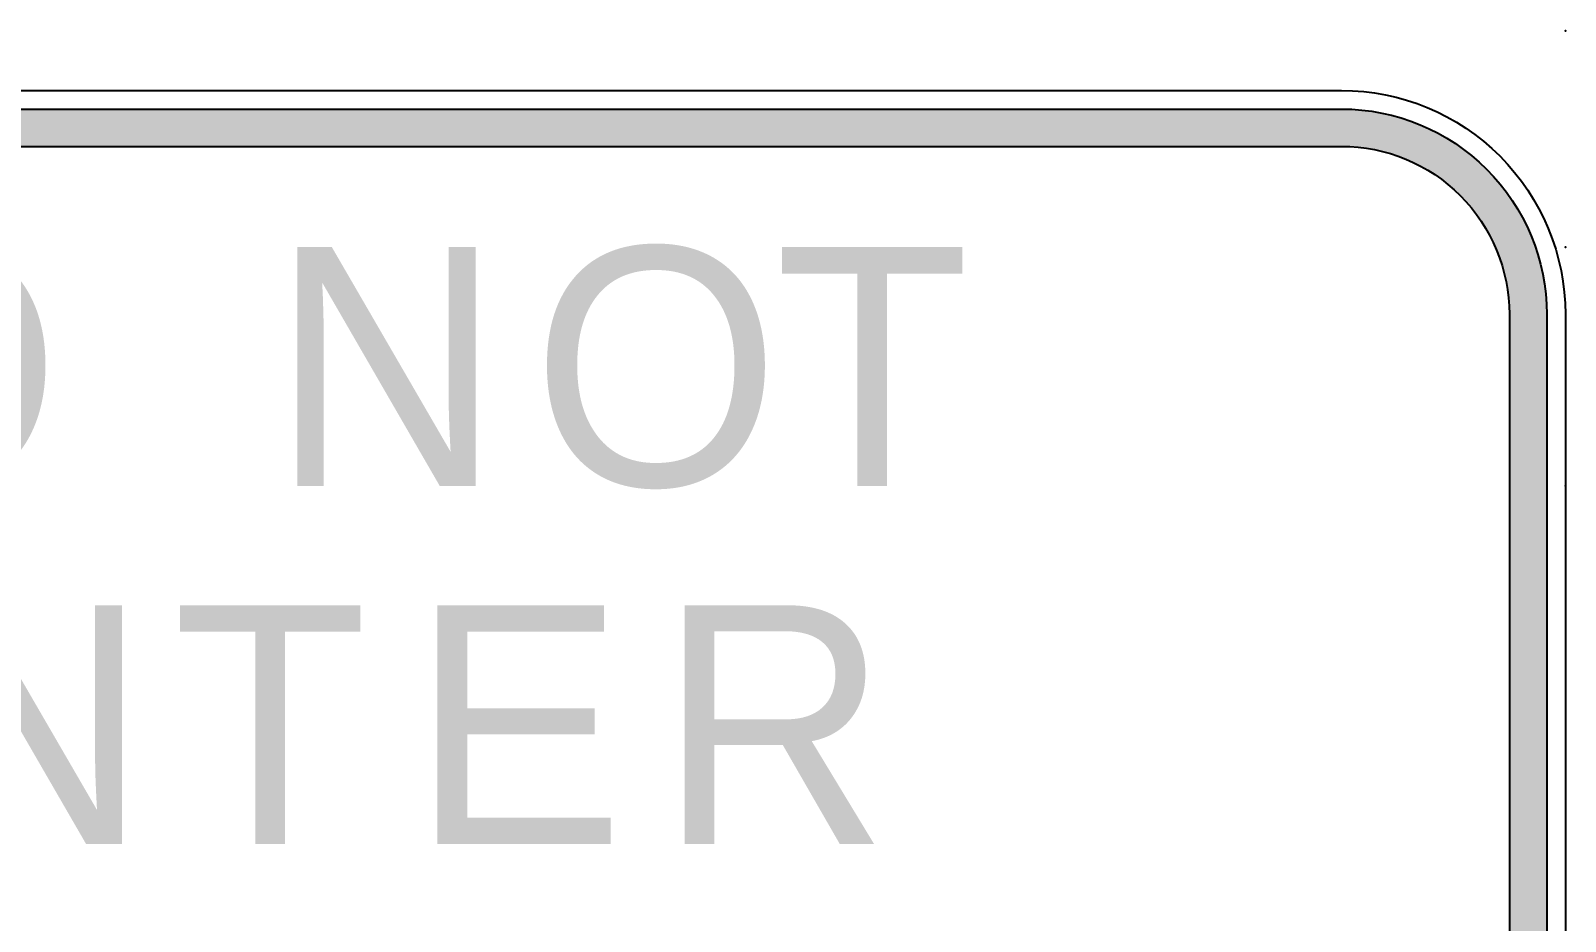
# Model space of a CAD drawing. Extents: x 91 to 266, y 156 to 276.
# Drawn here: x 163.1 to 265.9, y 215.9 to 275.6 of the extents above; entities that cross this region are included whole.
import ezdxf

# ---------------------------------------------------------------- set-up
doc = ezdxf.new("R2010")
doc.units = 0
doc.header["$MEASUREMENT"] = 0
doc.linetypes.add('CENTERX2', pattern=[101.6, 63.5, -12.7, 12.7, -12.7])
doc.layers.add('L35', color=3, linetype='CONTINUOUS')
doc.layers.add('T25', color=1, linetype='CONTINUOUS')
doc.styles.add('ESERIES', font='Eseries.shx')

msp = doc.modelspace()

# ---------------------------------------------------------------- hatches: boundary and pattern name
at = {"layer": 'T25', "linetype": 'CENTERX2'}
h = msp.add_hatch(color=256, dxfattribs=at)
edge = h.paths.add_edge_path()
edge.add_arc((105.93, 256.55), 13.75, 90, 180, ccw=False)
edge.add_line((105.93, 270.3), (250.93, 270.3))
edge.add_arc((250.93, 256.55), 13.75, 0, 90, ccw=False)
edge.add_line((264.68, 256.55), (264.68, 178.55))
edge.add_arc((250.93, 178.55), 13.75, -90, 0, ccw=False)
edge.add_line((250.93, 164.8), (105.93, 164.8))
edge.add_arc((105.93, 178.55), 13.75, 180, 270, ccw=False)
edge.add_line((92.18, 178.55), (92.18, 256.55))
edge = h.paths.add_edge_path(flags=16)
edge.add_arc((105.93, 256.55), 11.25, 90, 180, ccw=False)
edge.add_line((105.93, 267.8), (250.93, 267.8))
edge.add_arc((250.93, 256.55), 11.25, 0, 90, ccw=False)
edge.add_line((262.18, 256.55), (262.18, 178.55))
edge.add_arc((250.93, 178.55), 11.25, -90, 0, ccw=False)
edge.add_line((250.93, 167.3), (105.93, 167.3))
edge.add_arc((105.93, 178.55), 11.25, 180, 270, ccw=False)
edge.add_line((94.68, 178.55), (94.68, 256.55))

# ---------------------------------------------------------------- linework, layer by layer
at = {"layer": 'L35'}
for points in [[(90.93, 256.55, -0.414214), (105.93, 271.55), (250.93, 271.55, -0.414214), (265.93, 256.55), (265.93, 178.55, -0.414214), (250.93, 163.55), (105.93, 163.55, -0.414214), (90.93, 178.55)], [(92.18, 256.55, -0.414214), (105.93, 270.3), (250.93, 270.3, -0.414214), (264.68, 256.55), (264.68, 178.55, -0.414214), (250.93, 164.8), (105.93, 164.8, -0.414214), (92.18, 178.55)], [(94.68, 256.55, -0.414214), (105.93, 267.8), (250.93, 267.8, -0.414214), (262.18, 256.55), (262.18, 178.55, -0.414214), (250.93, 167.3), (105.93, 167.3, -0.414214), (94.68, 178.55)]]:
    msp.add_lwpolyline(points, format="xyb", close=True, dxfattribs=at)
at = {"layer": 'T25'}
for p in [(265.93, 275.55), (265.93, 275.55), (265.93, 261.05), (265.93, 261.05), (265.93, 261.05), (265.93, 245.05), (265.93, 245.05), (265.93, 245.05)]:
    msp.add_point(p, dxfattribs=at)

# ---------------------------------------------------------------- texts
at = {"layer": 'L35', "style": 'ESERIES'}
for s, p in [('O', (148.44, 245.05)), ('O', (196.66, 245.05)), ('N', (179.18, 245.05)), ('T', (212.94, 245.05)), ('N', (155.48, 221.05)), ('T', (172.59, 221.05)), ('E', (188.58, 221.05)), ('R', (205.14, 221.05))]:
    msp.add_text(s, height=16, dxfattribs=at).set_placement(p)

doc.saveas('drawing.dxf')
